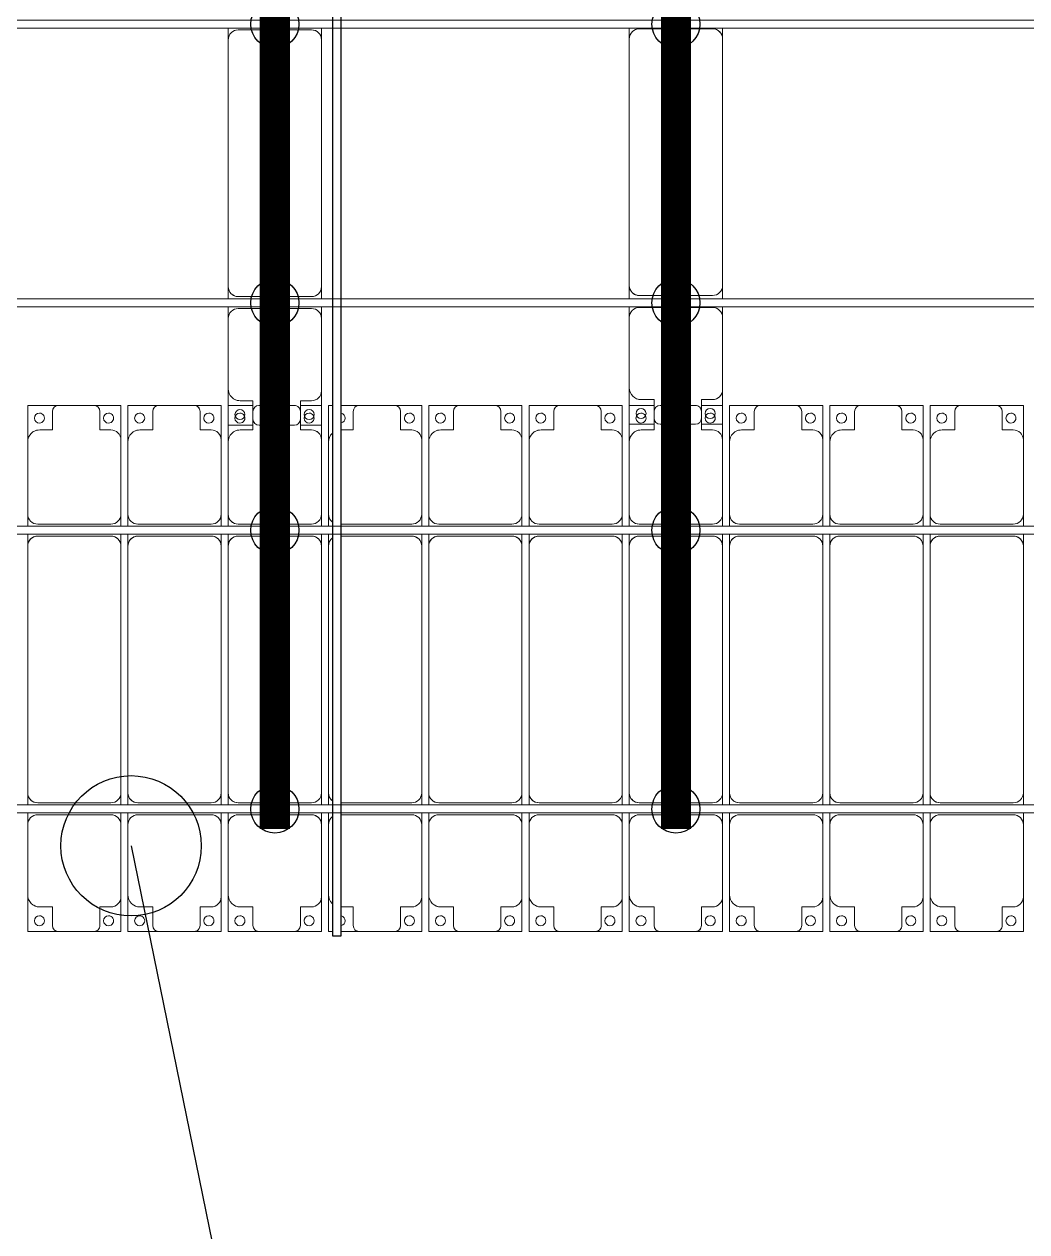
# Model space of a CAD drawing. Header units: millimetres. Extents: x -178706 to 107777, y -87310 to 933.
# Drawn here: x -6141 to -1141, y -81285 to -75261 of the extents above; entities that cross this region are included whole.
import ezdxf

# ---------------------------------------------------------------- set-up
doc = ezdxf.new("R2010")
doc.units = ezdxf.units.MM
doc.layers.add('A-GENM', color=13, linetype='Continuous', lineweight=9)
doc.layers.add('S-BEAM', color=12, linetype='Continuous', lineweight=9)
for name, color, linetype in [('GC-BICH NEO', 6, 'Continuous'), ('GC-DAY NEO', 5, 'Continuous'), ('GC-HOP 40x60 GIA CUONG', 1, 'Continuous')]:
    doc.layers.add(name, color=color, linetype=linetype)

# ---------------------------------------------------------------- blocks, each defined once
blk = doc.blocks.new('Dải phao đi lại kèm đỡ invester - DẢI PHAO ĐI LẠI-19658-BỐ TRÍ KHUNG KẾT CẤU BÈ PIN 04')
at = {"layer": 'A-GENM', "color": 7}
for p, q in [((164758.4, 1312.2), (164911.8, 1312.2)), ((164758.4, 1129.7), (164758.4, 1312.2)), ((164881.8, 1282.2), (164881.8, 1189.7)), ((165088.2, 1312.2), (164911.8, 1312.2)), ((165088.2, 1312.2), (165223.4, 1312.2)), ((165118.2, 1189.7), (165118.2, 1282.2)), ((165223.4, 1312.2), (165223.4, 1139.7)), ((165258.4, 1312.2), (165411.8, 1312.2)), ((165258.4, 1129.7), (165258.4, 1312.2)), ((165381.8, 1282.2), (165381.8, 1189.7)), ((165588.2, 1312.2), (165411.8, 1312.2)), ((165588.2, 1312.2), (165723.4, 1312.2)), ((165618.2, 1189.7), (165618.2, 1282.2)), ((165723.4, 1312.2), (165723.4, 1139.7)), ((165758.4, 1312.2), (165882, 1312.2)), ((165758.4, 1129.7), (165758.4, 1312.2)), ((165881.8, 1282.2), (165881.8, 1189.7)), ((166088.2, 1312.2), (165911.8, 1312.2)), ((166118.2, 1189.7), (166118.2, 1282.2)), ((166118.4, 1312.2), (166223.4, 1312.2)), ((166223.4, 1312.2), (166223.4, 1139.7)), ((166258.4, 1312.2), (166279.3, 1312.2)), ((166258.4, 1129.7), (166258.4, 1312.2)), ((166319.3, 1312.2), (166411.8, 1312.2)), ((166381.8, 1282.2), (166381.8, 1189.7)), ((166588.2, 1312.2), (166411.8, 1312.2)), ((166588.2, 1312.2), (166723.4, 1312.2)), ((166618.2, 1189.7), (166618.2, 1282.2)), ((166723.4, 1312.2), (166723.4, 1139.7)), ((166758.4, 1312.2), (166911.8, 1312.2)), ((166758.4, 1129.7), (166758.4, 1312.2)), ((166881.8, 1282.2), (166881.8, 1189.7)), ((167088.2, 1312.2), (166911.8, 1312.2)), ((167088.2, 1312.2), (167223.4, 1312.2)), ((167118.2, 1189.7), (167118.2, 1282.2)), ((167223.4, 1312.2), (167223.4, 1139.7)), ((167258.4, 1312.2), (167411.8, 1312.2)), ((167258.4, 1129.7), (167258.4, 1312.2)), ((167381.8, 1282.2), (167381.8, 1189.7)), ((167588.2, 1312.2), (167411.8, 1312.2)), ((167588.2, 1312.2), (167723.4, 1312.2)), ((167618.2, 1189.7), (167618.2, 1282.2)), ((167723.4, 1312.2), (167723.4, 1139.7)), ((167758.4, 1312.2), (167882, 1312.2)), ((167758.4, 1129.7), (167758.4, 1312.2)), ((167881.8, 1282.2), (167881.8, 1189.7)), ((168088.2, 1312.2), (167911.8, 1312.2)), ((168118.2, 1189.7), (168118.2, 1282.2)), ((168118.4, 1312.2), (168223.4, 1312.2)), ((168223.4, 1312.2), (168223.4, 1139.7)), ((168258.4, 1312.2), (168411.8, 1312.2)), ((168258.4, 1129.7), (168258.4, 1312.2)), ((168381.8, 1282.2), (168381.8, 1189.7)), ((168588.2, 1312.2), (168411.8, 1312.2)), ((168588.2, 1312.2), (168723.4, 1312.2)), ((168618.2, 1189.7), (168618.2, 1282.2)), ((168723.4, 1312.2), (168723.4, 1139.7)), ((168758.4, 1312.2), (168911.8, 1312.2)), ((168758.4, 1129.7), (168758.4, 1312.2)), ((168881.8, 1282.2), (168881.8, 1189.7)), ((169088.2, 1312.2), (168911.8, 1312.2)), ((169089.4, 1312.2), (169223.4, 1312.2)), ((169118.2, 1189.7), (169118.2, 1282.2)), ((169223.4, 1312.2), (169223.4, 1139.7)), ((169258.4, 1312.2), (169411.8, 1312.2)), ((169258.4, 1129.7), (169258.4, 1312.2)), ((169381.8, 1282.2), (169381.8, 1189.7)), ((169588.2, 1312.2), (169411.8, 1312.2)), ((169588.2, 1312.2), (169723.4, 1312.2)), ((169618.2, 1189.7), (169618.2, 1282.2)), ((169723.4, 1312.2), (169723.4, 1139.7)), ((164881.8, 1189.7), (164818.4, 1189.7)), ((165173.4, 1189.7), (165118.2, 1189.7)), ((165381.8, 1189.7), (165318.4, 1189.7)), ((165673.4, 1189.7), (165618.2, 1189.7)), ((165881.8, 1189.7), (165818.4, 1189.7)), ((166173.4, 1189.7), (166118.2, 1189.7)), ((166381.8, 1189.7), (166319.3, 1189.7)), ((166673.4, 1189.7), (166618.2, 1189.7)), ((166881.8, 1189.7), (166818.4, 1189.7)), ((167173.4, 1189.7), (167118.2, 1189.7)), ((167381.8, 1189.7), (167318.4, 1189.7)), ((167673.4, 1189.7), (167618.2, 1189.7)), ((167881.8, 1189.7), (167818.4, 1189.7)), ((168173.4, 1189.7), (168118.2, 1189.7)), ((168381.8, 1189.7), (168318.4, 1189.7)), ((168673.4, 1189.7), (168618.2, 1189.7)), ((168881.8, 1189.7), (168818.4, 1189.7)), ((169173.4, 1189.7), (169118.2, 1189.7)), ((169381.8, 1189.7), (169318.4, 1189.7)), ((169673.4, 1189.7), (169618.2, 1189.7)), ((164758.4, 1129.7), (164758.4, 769.7)), ((165223.4, 769.7), (165223.4, 1139.7)), ((165258.4, 1129.7), (165258.4, 769.7)), ((165723.4, 769.7), (165723.4, 1139.7)), ((165758.4, 1129.7), (165758.4, 769.7)), ((166223.4, 769.7), (166223.4, 1139.7)), ((166258.4, 1129.7), (166258.4, 769.7)), ((166723.4, 769.7), (166723.4, 1139.7)), ((166758.4, 1129.7), (166758.4, 769.7)), ((167223.4, 769.7), (167223.4, 1139.7)), ((167258.4, 1129.7), (167258.4, 769.7)), ((167723.4, 769.7), (167723.4, 1139.7)), ((167758.4, 1129.7), (167758.4, 769.7)), ((168223.4, 769.7), (168223.4, 1139.7)), ((168258.4, 1129.7), (168258.4, 769.7)), ((168723.4, 769.7), (168723.4, 1139.7)), ((168758.4, 1129.7), (168758.4, 769.7)), ((169223.4, 769.7), (169223.4, 1139.7)), ((169258.4, 1129.7), (169258.4, 769.7)), ((169723.4, 769.7), (169723.4, 1139.7)), ((164758.4, 708.9), (164758.4, 769.7)), ((165223.4, 769.7), (165223.4, 708.9)), ((165258.4, 708.9), (165258.4, 769.7)), ((165723.4, 769.7), (165723.4, 708.9)), ((165758.4, 708.9), (165758.4, 769.7)), ((166223.4, 769.7), (166223.4, 708.9)), ((166258.4, 708.9), (166258.4, 769.7)), ((166723.4, 769.7), (166723.4, 708.9)), ((166758.4, 708.9), (166758.4, 769.7)), ((167223.4, 769.7), (167223.4, 708.9)), ((167258.4, 708.9), (167258.4, 769.7)), ((167723.4, 769.7), (167723.4, 708.9)), ((167758.4, 708.9), (167758.4, 769.7)), ((168223.4, 769.7), (168223.4, 708.9)), ((168258.4, 708.9), (168258.4, 769.7)), ((168723.4, 769.7), (168723.4, 708.9)), ((168758.4, 708.9), (168758.4, 769.7)), ((169223.4, 769.7), (169223.4, 708.9)), ((169258.4, 708.9), (169258.4, 769.7)), ((169723.4, 769.7), (169723.4, 708.9)), ((164758.4, 610.3), (164758.4, 668.9)), ((164808.4, 719.7), (165173.4, 719.7)), ((165223.4, 668.9), (165223.4, 610.3)), ((165258.4, 610.3), (165258.4, 668.9)), ((165308.4, 719.7), (165673.4, 719.7)), ((165723.4, 668.9), (165723.4, 610.3)), ((165758.4, 610.3), (165758.4, 668.9)), ((165808.4, 719.7), (166173.4, 719.7)), ((166223.4, 668.9), (166223.4, 610.3)), ((166258.4, 610.3), (166258.4, 668.9)), ((166319.3, 719.7), (166673.4, 719.7)), ((166723.4, 668.9), (166723.4, 610.3)), ((166758.4, 610.3), (166758.4, 668.9)), ((166808.4, 719.7), (167173.4, 719.7)), ((167223.4, 668.9), (167223.4, 610.3)), ((167258.4, 610.3), (167258.4, 668.9)), ((167308.4, 719.7), (167673.4, 719.7)), ((167723.4, 668.9), (167723.4, 610.3)), ((167758.4, 610.3), (167758.4, 668.9)), ((167808.4, 719.7), (168173.4, 719.7)), ((168223.4, 668.9), (168223.4, 610.3)), ((168258.4, 610.3), (168258.4, 668.9)), ((168308.4, 719.7), (168673.4, 719.7)), ((168723.4, 668.9), (168723.4, 610.3)), ((168758.4, 610.3), (168758.4, 668.9)), ((168808.4, 719.7), (169173.4, 719.7)), ((169223.4, 668.9), (169223.4, 610.3)), ((169258.4, 610.3), (169258.4, 668.9)), ((169308.4, 719.7), (169673.4, 719.7)), ((169723.4, 668.9), (169723.4, 610.3)), ((164758.4, 610.3), (164758.4, -620.3)), ((165173.4, 660.3), (164808.4, 660.3)), ((165223.4, -620.3), (165223.4, 610.3)), ((165258.4, 610.3), (165258.4, -620.3)), ((165673.4, 660.3), (165308.4, 660.3)), ((165723.4, -620.3), (165723.4, 610.3)), ((165758.4, 610.3), (165758.4, -620.3)), ((166173.4, 660.3), (165808.4, 660.3)), ((166223.4, -620.3), (166223.4, 610.3)), ((166258.4, 610.3), (166258.4, -620.3)), ((166673.4, 660.3), (166319.3, 660.3)), ((166723.4, -620.3), (166723.4, 610.3)), ((166758.4, 610.3), (166758.4, -620.3)), ((167173.4, 660.3), (166808.4, 660.3)), ((167223.4, -620.3), (167223.4, 610.3)), ((167258.4, 610.3), (167258.4, -620.3)), ((167673.4, 660.3), (167308.4, 660.3)), ((167723.4, -620.3), (167723.4, 610.3)), ((167758.4, 610.3), (167758.4, -620.3)), ((168173.4, 660.3), (167808.4, 660.3)), ((168223.4, -620.3), (168223.4, 610.3)), ((168258.4, 610.3), (168258.4, -620.3)), ((168673.4, 660.3), (168308.4, 660.3)), ((168723.4, -620.3), (168723.4, 610.3)), ((168758.4, 610.3), (168758.4, -620.3)), ((169173.4, 660.3), (168808.4, 660.3)), ((169223.4, -620.3), (169223.4, 610.3)), ((169258.4, 610.3), (169258.4, -620.3)), ((169673.4, 660.3), (169308.4, 660.3)), ((169723.4, -620.3), (169723.4, 610.3)), ((164758.4, -681.1), (164758.4, -620.3)), ((165223.4, -620.3), (165223.4, -681.1)), ((165258.4, -681.1), (165258.4, -620.3)), ((165723.4, -620.3), (165723.4, -681.1)), ((165758.4, -681.1), (165758.4, -620.3)), ((166223.4, -620.3), (166223.4, -681.1)), ((166258.4, -681.1), (166258.4, -620.3)), ((166723.4, -620.3), (166723.4, -681.1)), ((166758.4, -681.1), (166758.4, -620.3)), ((167223.4, -620.3), (167223.4, -681.1)), ((167258.4, -681.1), (167258.4, -620.3)), ((167723.4, -620.3), (167723.4, -681.1)), ((167758.4, -681.1), (167758.4, -620.3)), ((168223.4, -620.3), (168223.4, -681.1)), ((168258.4, -681.1), (168258.4, -620.3)), ((168723.4, -620.3), (168723.4, -681.1)), ((168758.4, -681.1), (168758.4, -620.3)), ((169223.4, -620.3), (169223.4, -681.1)), ((169258.4, -681.1), (169258.4, -620.3)), ((169723.4, -620.3), (169723.4, -681.1)), ((164758.4, -779.7), (164758.4, -721.1)), ((164808.4, -670.3), (165173.4, -670.3)), ((165223.4, -721.1), (165223.4, -779.7)), ((165258.4, -779.7), (165258.4, -721.1)), ((165308.4, -670.3), (165673.4, -670.3)), ((165723.4, -721.1), (165723.4, -779.7)), ((165758.4, -779.7), (165758.4, -721.1)), ((165808.4, -670.3), (166173.4, -670.3)), ((166223.4, -721.1), (166223.4, -779.7)), ((166258.4, -779.7), (166258.4, -721.1)), ((166319.3, -670.3), (166673.4, -670.3)), ((166723.4, -721.1), (166723.4, -779.7)), ((166758.4, -779.7), (166758.4, -721.1)), ((166808.4, -670.3), (167173.4, -670.3)), ((167223.4, -721.1), (167223.4, -779.7)), ((167258.4, -779.7), (167258.4, -721.1)), ((167308.4, -670.3), (167673.4, -670.3)), ((167723.4, -721.1), (167723.4, -779.7)), ((167758.4, -779.7), (167758.4, -721.1)), ((167808.4, -670.3), (168173.4, -670.3)), ((168223.4, -721.1), (168223.4, -779.7)), ((168258.4, -779.7), (168258.4, -721.1)), ((168308.4, -670.3), (168673.4, -670.3)), ((168723.4, -721.1), (168723.4, -779.7)), ((168758.4, -779.7), (168758.4, -721.1)), ((168808.4, -670.3), (169173.4, -670.3)), ((169223.4, -721.1), (169223.4, -779.7)), ((169258.4, -779.7), (169258.4, -721.1)), ((169308.4, -670.3), (169673.4, -670.3)), ((169723.4, -721.1), (169723.4, -779.7)), ((164758.4, -779.7), (164758.4, -1129.7)), ((165173.4, -729.7), (164808.4, -729.7)), ((165223.4, -1139.7), (165223.4, -779.7)), ((165258.4, -779.7), (165258.4, -1129.7)), ((165673.4, -729.7), (165308.4, -729.7)), ((165723.4, -1139.7), (165723.4, -779.7)), ((165758.4, -779.7), (165758.4, -1129.7)), ((166173.4, -729.7), (165808.4, -729.7)), ((166223.4, -1139.7), (166223.4, -779.7)), ((166258.4, -779.7), (166258.4, -1129.7)), ((166673.4, -729.7), (166319.3, -729.7)), ((166723.4, -1139.7), (166723.4, -779.7)), ((166758.4, -779.7), (166758.4, -1129.7)), ((167173.4, -729.7), (166808.4, -729.7)), ((167223.4, -1139.7), (167223.4, -779.7)), ((167258.4, -779.7), (167258.4, -1129.7)), ((167673.4, -729.7), (167308.4, -729.7)), ((167723.4, -1139.7), (167723.4, -779.7)), ((167758.4, -779.7), (167758.4, -1129.7)), ((168173.4, -729.7), (167808.4, -729.7)), ((168223.4, -1139.7), (168223.4, -779.7)), ((168258.4, -779.7), (168258.4, -1129.7)), ((168673.4, -729.7), (168308.4, -729.7)), ((168723.4, -1139.7), (168723.4, -779.7)), ((168758.4, -779.7), (168758.4, -1129.7)), ((169173.4, -729.7), (168808.4, -729.7)), ((169223.4, -1139.7), (169223.4, -779.7)), ((169258.4, -779.7), (169258.4, -1129.7)), ((169673.4, -729.7), (169308.4, -729.7)), ((169723.4, -1139.7), (169723.4, -779.7)), ((164758.4, -1312.2), (164758.4, -1129.7)), ((165223.4, -1139.7), (165223.4, -1312.2)), ((165258.4, -1312.2), (165258.4, -1129.7)), ((165723.4, -1139.7), (165723.4, -1312.2)), ((165758.4, -1312.2), (165758.4, -1129.7)), ((166223.4, -1139.7), (166223.4, -1312.2)), ((166258.4, -1312.2), (166258.4, -1129.7)), ((166723.4, -1139.7), (166723.4, -1312.2)), ((166758.4, -1312.2), (166758.4, -1129.7)), ((167223.4, -1139.7), (167223.4, -1312.2)), ((167258.4, -1312.2), (167258.4, -1129.7)), ((167723.4, -1139.7), (167723.4, -1312.2)), ((167758.4, -1312.2), (167758.4, -1129.7)), ((168223.4, -1139.7), (168223.4, -1312.2)), ((168258.4, -1312.2), (168258.4, -1129.7)), ((168723.4, -1139.7), (168723.4, -1312.2)), ((168758.4, -1312.2), (168758.4, -1129.7)), ((169223.4, -1139.7), (169223.4, -1312.2)), ((169258.4, -1312.2), (169258.4, -1129.7)), ((169723.4, -1139.7), (169723.4, -1312.2)), ((164818.4, -1189.7), (164881.8, -1189.7)), ((164881.8, -1189.7), (164881.8, -1282.2)), ((165118.2, -1282.2), (165118.2, -1189.7)), ((165118.2, -1189.7), (165173.4, -1189.7)), ((165318.4, -1189.7), (165381.8, -1189.7)), ((165381.8, -1189.7), (165381.8, -1282.2)), ((165618.2, -1282.2), (165618.2, -1189.7)), ((165618.2, -1189.7), (165673.4, -1189.7)), ((165818.4, -1189.7), (165881.8, -1189.7)), ((165881.8, -1189.7), (165881.8, -1282.2)), ((166118.2, -1282.2), (166118.2, -1189.7)), ((166118.2, -1189.7), (166173.4, -1189.7)), ((166319.3, -1189.7), (166381.8, -1189.7)), ((166381.8, -1189.7), (166381.8, -1282.2)), ((166618.2, -1282.2), (166618.2, -1189.7)), ((166618.2, -1189.7), (166673.4, -1189.7)), ((166818.4, -1189.7), (166881.8, -1189.7)), ((166881.8, -1189.7), (166881.8, -1282.2)), ((167118.2, -1282.2), (167118.2, -1189.7)), ((167118.2, -1189.7), (167173.4, -1189.7)), ((167318.4, -1189.7), (167381.8, -1189.7)), ((167381.8, -1189.7), (167381.8, -1282.2)), ((167618.2, -1282.2), (167618.2, -1189.7)), ((167618.2, -1189.7), (167673.4, -1189.7)), ((167818.4, -1189.7), (167881.8, -1189.7)), ((167881.8, -1189.7), (167881.8, -1282.2)), ((168118.2, -1282.2), (168118.2, -1189.7)), ((168118.2, -1189.7), (168173.4, -1189.7)), ((168318.4, -1189.7), (168381.8, -1189.7)), ((168381.8, -1189.7), (168381.8, -1282.2)), ((168618.2, -1282.2), (168618.2, -1189.7)), ((168618.2, -1189.7), (168673.4, -1189.7)), ((168818.4, -1189.7), (168881.8, -1189.7)), ((168881.8, -1189.7), (168881.8, -1282.2)), ((169118.2, -1282.2), (169118.2, -1189.7)), ((169118.2, -1189.7), (169173.4, -1189.7)), ((169318.4, -1189.7), (169381.8, -1189.7)), ((169381.8, -1189.7), (169381.8, -1282.2)), ((169618.2, -1282.2), (169618.2, -1189.7)), ((169618.2, -1189.7), (169673.4, -1189.7)), ((164911.8, -1312.2), (164758.4, -1312.2)), ((164911.8, -1312.2), (165088.2, -1312.2)), ((165223.4, -1312.2), (165088.2, -1312.2)), ((165411.8, -1312.2), (165258.4, -1312.2)), ((165411.8, -1312.2), (165588.2, -1312.2)), ((165723.4, -1312.2), (165588.2, -1312.2)), ((165911.8, -1312.2), (165758.4, -1312.2)), ((165911.8, -1312.2), (166088.2, -1312.2)), ((166223.4, -1312.2), (166088.2, -1312.2)), ((166279.3, -1312.2), (166258.4, -1312.2)), ((166411.8, -1312.2), (166319.3, -1312.2)), ((166411.8, -1312.2), (166588.2, -1312.2)), ((166723.4, -1312.2), (166588.2, -1312.2)), ((166911.8, -1312.2), (166758.4, -1312.2)), ((166911.8, -1312.2), (167088.2, -1312.2)), ((167223.4, -1312.2), (167088.2, -1312.2)), ((167411.8, -1312.2), (167258.4, -1312.2)), ((167411.8, -1312.2), (167588.2, -1312.2)), ((167723.4, -1312.2), (167588.2, -1312.2)), ((167911.8, -1312.2), (167758.4, -1312.2)), ((167911.8, -1312.2), (168088.2, -1312.2)), ((168223.4, -1312.2), (168088.2, -1312.2)), ((168411.8, -1312.2), (168258.4, -1312.2)), ((168411.8, -1312.2), (168588.2, -1312.2)), ((168723.4, -1312.2), (168588.2, -1312.2)), ((168911.8, -1312.2), (168758.4, -1312.2)), ((168911.8, -1312.2), (169088.2, -1312.2)), ((169223.4, -1312.2), (169089.4, -1312.2)), ((169411.8, -1312.2), (169258.4, -1312.2)), ((169411.8, -1312.2), (169588.2, -1312.2)), ((169723.4, -1312.2), (169588.2, -1312.2))]:
    blk.add_line(p, q, dxfattribs=at)
for centre, radius, start, end in [((164816.8, 1248.6), 25, 90, 270), ((164816.8, 1248.6), 25, 270, 90), ((164911.8, 1282.2), 30, 90, 180), ((164911.8, 1282.2), 30, 90, 150), ((165088.2, 1282.2), 30, 0, 90), ((165088.2, 1282.2), 30, 30, 90), ((165161.8, 1248.6), 25, 90, 270), ((165161.8, 1248.6), 25, 270, 90), ((165316.8, 1248.6), 25, 90, 270), ((165316.8, 1248.6), 25, 270, 90), ((165411.8, 1282.2), 30, 90, 180), ((165411.8, 1282.2), 30, 90, 150), ((165588.2, 1282.2), 30, 360, 90), ((165588.2, 1282.2), 30, 30, 90), ((165661.8, 1248.6), 25, 90, 270), ((165661.8, 1248.6), 25, 270, 90), ((165816.8, 1248.6), 25, 90, 270), ((165816.8, 1248.6), 25, 270, 90), ((165911.8, 1282.2), 30, 90, 180), ((166088.2, 1282.2), 30, 360, 90), ((166161.8, 1248.6), 25, 90, 270), ((166161.8, 1248.6), 25, 270, 90), ((166316.8, 1248.6), 25, 285, 75), ((166411.8, 1282.2), 30, 90, 180), ((166411.8, 1282.2), 30, 90, 150), ((166588.2, 1282.2), 30, 0, 90), ((166588.2, 1282.2), 30, 30, 90), ((166661.8, 1248.6), 25, 90, 270), ((166661.8, 1248.6), 25, 270, 90), ((166816.8, 1248.6), 25, 90, 270), ((166816.8, 1248.6), 25, 270, 90), ((166911.8, 1282.2), 30, 90, 180), ((166911.8, 1282.2), 30, 90, 150), ((167088.2, 1282.2), 30, 0, 90), ((167088.2, 1282.2), 30, 30, 90), ((167161.8, 1248.6), 25, 90, 270), ((167161.8, 1248.6), 25, 270, 90), ((167316.8, 1248.6), 25, 90, 270), ((167316.8, 1248.6), 25, 270, 90), ((167411.8, 1282.2), 30, 90, 180), ((167411.8, 1282.2), 30, 90, 150), ((167588.2, 1282.2), 30, 0, 90), ((167588.2, 1282.2), 30, 30, 90), ((167661.8, 1248.6), 25, 90, 270), ((167661.8, 1248.6), 25, 270, 90), ((167816.8, 1248.6), 25, 90, 270), ((167816.8, 1248.6), 25, 270, 90), ((167911.8, 1282.2), 30, 90, 180), ((168088.2, 1282.2), 30, 360, 90), ((168161.8, 1248.6), 25, 90, 270), ((168161.8, 1248.6), 25, 270, 90), ((168316.8, 1248.6), 25, 90, 270), ((168316.8, 1248.6), 25, 270, 90), ((168411.8, 1282.2), 30, 90, 180), ((168411.8, 1282.2), 30, 90, 150), ((168588.2, 1282.2), 30, 0, 90), ((168588.2, 1282.2), 30, 30, 90), ((168661.8, 1248.6), 25, 90, 270), ((168661.8, 1248.6), 25, 270, 90), ((168816.8, 1248.6), 25, 90, 270), ((168816.8, 1248.6), 25, 270, 90), ((168911.8, 1282.2), 30, 90, 180), ((168911.8, 1282.2), 30, 90, 150), ((169088.2, 1282.2), 30, 0, 90), ((169088.2, 1282.2), 30, 30, 87.72244), ((169161.8, 1248.6), 25, 90, 270), ((169161.8, 1248.6), 25, 270, 90), ((169316.8, 1248.6), 25, 90, 270), ((169316.8, 1248.6), 25, 270, 90), ((169411.8, 1282.2), 30, 90, 180), ((169411.8, 1282.2), 30, 90, 150), ((169588.2, 1282.2), 30, 0, 90), ((169588.2, 1282.2), 30, 30, 90), ((169661.8, 1248.6), 25, 90, 270), ((169661.8, 1248.6), 25, 270, 90), ((165161.8, 1248.6), 25, 180, 195), ((165661.8, 1248.6), 25, 180, 195), ((166661.8, 1248.6), 25, 180, 195), ((167161.8, 1248.6), 25, 180, 195), ((167661.8, 1248.6), 25, 180, 195), ((168661.8, 1248.6), 25, 180, 195), ((169161.8, 1248.6), 25, 180, 195), ((169661.8, 1248.6), 25, 180, 195), ((164818.4, 1129.7), 60, 90, 180), ((164818.4, 1129.7), 60, 90, 120), ((165173.4, 1139.7), 50, 0, 90), ((165173.4, 1139.7), 50, 45, 90), ((165318.4, 1129.7), 60, 90, 180), ((165318.4, 1129.7), 60, 90, 120), ((165673.4, 1139.7), 50, 360, 90), ((165673.4, 1139.7), 50, 45, 90), ((165818.4, 1129.7), 60, 90, 180), ((165818.4, 1129.7), 60, 90, 120), ((166173.4, 1139.7), 50, 0, 90), ((166173.4, 1139.7), 50, 45, 90), ((166318.4, 1129.7), 60, 135, 180), ((166673.4, 1139.7), 50, 360, 90), ((166673.4, 1139.7), 50, 45, 90), ((166818.4, 1129.7), 60, 90, 180), ((166818.4, 1129.7), 60, 90, 120), ((167173.4, 1139.7), 50, 0, 90), ((167173.4, 1139.7), 50, 45, 90), ((167318.4, 1129.7), 60, 90, 180), ((167318.4, 1129.7), 60, 90, 120), ((167673.4, 1139.7), 50, 0, 90), ((167673.4, 1139.7), 50, 45, 90), ((167818.4, 1129.7), 60, 90, 180), ((167818.4, 1129.7), 60, 90, 120), ((168173.4, 1139.7), 50, 0, 90), ((168173.4, 1139.7), 50, 45, 90), ((168318.4, 1129.7), 60, 90, 180), ((168318.4, 1129.7), 60, 90, 120), ((168673.4, 1139.7), 50, 360, 90), ((168673.4, 1139.7), 50, 45, 90), ((168818.4, 1129.7), 60, 90, 180), ((168818.4, 1129.7), 60, 90, 120), ((169173.4, 1139.7), 50, 0, 90), ((169173.4, 1139.7), 50, 45, 90), ((169318.4, 1129.7), 60, 90, 180), ((169318.4, 1129.7), 60, 90, 120), ((169673.4, 1139.7), 50, 0, 90), ((169673.4, 1139.7), 50, 45, 90), ((164808.4, 769.7), 50, 180, 270), ((164808.4, 769.7), 50, 225, 270), ((165173.4, 769.7), 50, 270, 360), ((165173.4, 769.7), 50, 270, 315), ((165308.4, 769.7), 50, 180, 270), ((165308.4, 769.7), 50, 225, 270), ((165673.4, 769.7), 50, 270, 360), ((165673.4, 769.7), 50, 270, 315), ((165808.4, 769.7), 50, 180, 270), ((165808.4, 769.7), 50, 225, 270), ((166173.4, 769.7), 50, 270, 0), ((166173.4, 769.7), 50, 270, 315), ((166308.4, 769.7), 50, 180, 234.08094), ((166308.4, 769.7), 50, 225, 234.08094), ((166673.4, 769.7), 50, 270, 0), ((166673.4, 769.7), 50, 270, 315), ((166808.4, 769.7), 50, 180, 270), ((166808.4, 769.7), 50, 225, 270), ((167173.4, 769.7), 50, 270, 0), ((167173.4, 769.7), 50, 270, 315), ((167308.4, 769.7), 50, 180, 270), ((167308.4, 769.7), 50, 225, 270), ((167673.4, 769.7), 50, 270, 360), ((167673.4, 769.7), 50, 270, 315), ((167808.4, 769.7), 50, 180, 270), ((167808.4, 769.7), 50, 225, 270), ((168173.4, 769.7), 50, 270, 0), ((168173.4, 769.7), 50, 270, 315), ((168308.4, 769.7), 50, 180, 270), ((168308.4, 769.7), 50, 225, 270), ((168673.4, 769.7), 50, 270, 0), ((168673.4, 769.7), 50, 270, 315), ((168808.4, 769.7), 50, 180, 270), ((168808.4, 769.7), 50, 225, 270), ((169173.4, 769.7), 50, 270, 0), ((169173.4, 769.7), 50, 270, 315), ((169308.4, 769.7), 50, 180, 270), ((169308.4, 769.7), 50, 225, 270), ((169673.4, 769.7), 50, 270, 360), ((169673.4, 769.7), 50, 270, 315), ((164808.4, 610.3), 50, 90, 180), ((164808.4, 610.3), 50, 105, 180), ((165173.4, 610.3), 50, 360, 90), ((165173.4, 610.3), 50, 15, 90), ((165308.4, 610.3), 50, 90, 180), ((165308.4, 610.3), 50, 105, 180), ((165673.4, 610.3), 50, 0, 90), ((165673.4, 610.3), 50, 15, 90), ((165808.4, 610.3), 50, 90, 180), ((165808.4, 610.3), 50, 105, 180), ((166173.4, 610.3), 50, 0, 90), ((166173.4, 610.3), 50, 15, 90), ((166308.4, 610.3), 50, 125.91906, 180), ((166308.4, 610.3), 50, 125.91906, 180), ((166673.4, 610.3), 50, 360, 90), ((166673.4, 610.3), 50, 15, 90), ((166808.4, 610.3), 50, 90, 180), ((166808.4, 610.3), 50, 105, 180), ((167173.4, 610.3), 50, 0, 90), ((167173.4, 610.3), 50, 15, 90), ((167308.4, 610.3), 50, 90, 180), ((167308.4, 610.3), 50, 105, 180), ((167673.4, 610.3), 50, 0, 90), ((167673.4, 610.3), 50, 15, 90), ((167808.4, 610.3), 50, 90, 180), ((167808.4, 610.3), 50, 105, 180), ((168173.4, 610.3), 50, 0, 90), ((168173.4, 610.3), 50, 15, 90), ((168308.4, 610.3), 50, 90, 180), ((168308.4, 610.3), 50, 105, 180), ((168673.4, 610.3), 50, 360, 90), ((168673.4, 610.3), 50, 15, 90), ((168808.4, 610.3), 50, 90, 180), ((168808.4, 610.3), 50, 105, 180), ((169173.4, 610.3), 50, 360, 90), ((169173.4, 610.3), 50, 15, 90), ((169308.4, 610.3), 50, 90, 180), ((169308.4, 610.3), 50, 105, 180), ((169673.4, 610.3), 50, 0, 90), ((169673.4, 610.3), 50, 15, 90), ((164808.4, -620.3), 50, 180, 270), ((164808.4, -620.3), 50, 195, 270), ((165173.4, -620.3), 50, 270, 360), ((165173.4, -620.3), 50, 270, 360), ((165308.4, -620.3), 50, 180, 270), ((165308.4, -620.3), 50, 195, 270), ((165673.4, -620.3), 50, 270, 360), ((165673.4, -620.3), 50, 270, 360), ((165808.4, -620.3), 50, 180, 270), ((165808.4, -620.3), 50, 195, 270), ((166173.4, -620.3), 50, 270, 0), ((166173.4, -620.3), 50, 270, 0), ((166308.4, -620.3), 50, 180, 234.08094), ((166308.4, -620.3), 50, 195, 234.08094), ((166673.4, -620.3), 50, 270, 0), ((166673.4, -620.3), 50, 270, 0), ((166808.4, -620.3), 50, 180, 270), ((166808.4, -620.3), 50, 195, 270), ((167173.4, -620.3), 50, 270, 360), ((167173.4, -620.3), 50, 270, 360), ((167308.4, -620.3), 50, 180, 270), ((167308.4, -620.3), 50, 195, 270), ((167673.4, -620.3), 50, 270, 0), ((167673.4, -620.3), 50, 270, 0), ((167808.4, -620.3), 50, 180, 270), ((167808.4, -620.3), 50, 195, 270), ((168173.4, -620.3), 50, 270, 0), ((168173.4, -620.3), 50, 270, 0), ((168308.4, -620.3), 50, 180, 270), ((168308.4, -620.3), 50, 195, 270), ((168673.4, -620.3), 50, 270, 0), ((168673.4, -620.3), 50, 270, 0), ((168808.4, -620.3), 50, 180, 270), ((168808.4, -620.3), 50, 195, 270), ((169173.4, -620.3), 50, 270, 360), ((169173.4, -620.3), 50, 270, 360), ((169308.4, -620.3), 50, 180, 270), ((169308.4, -620.3), 50, 195, 270), ((169673.4, -620.3), 50, 270, 0), ((169673.4, -620.3), 50, 270, 0), ((164808.4, -779.7), 50, 90, 180), ((164808.4, -779.7), 50, 90, 135), ((165173.4, -779.7), 50, 360, 90), ((165173.4, -779.7), 50, 45, 90), ((165308.4, -779.7), 50, 90, 180), ((165308.4, -779.7), 50, 90, 135), ((165673.4, -779.7), 50, 360, 90), ((165673.4, -779.7), 50, 45, 90), ((165808.4, -779.7), 50, 90, 180), ((165808.4, -779.7), 50, 90, 135), ((166173.4, -779.7), 50, 0, 90), ((166173.4, -779.7), 50, 45, 90), ((166308.4, -779.7), 50, 125.91906, 180), ((166308.4, -779.7), 50, 125.91906, 135), ((166673.4, -779.7), 50, 360, 90), ((166673.4, -779.7), 50, 45, 90), ((166808.4, -779.7), 50, 90, 180), ((166808.4, -779.7), 50, 90, 135), ((167173.4, -779.7), 50, 360, 90), ((167173.4, -779.7), 50, 45, 90), ((167308.4, -779.7), 50, 90, 180), ((167308.4, -779.7), 50, 90, 135), ((167673.4, -779.7), 50, 360, 90), ((167673.4, -779.7), 50, 45, 90), ((167808.4, -779.7), 50, 90, 180), ((167808.4, -779.7), 50, 90, 135), ((168173.4, -779.7), 50, 0, 90), ((168173.4, -779.7), 50, 45, 90), ((168308.4, -779.7), 50, 90, 180), ((168308.4, -779.7), 50, 90, 135), ((168673.4, -779.7), 50, 360, 90), ((168673.4, -779.7), 50, 45, 90), ((168808.4, -779.7), 50, 90, 180), ((168808.4, -779.7), 50, 90, 135), ((169173.4, -779.7), 50, 360, 90), ((169173.4, -779.7), 50, 45, 90), ((169308.4, -779.7), 50, 90, 180), ((169308.4, -779.7), 50, 90, 135), ((169673.4, -779.7), 50, 360, 90), ((169673.4, -779.7), 50, 45, 90), ((164818.4, -1129.7), 60, 180, 270), ((165173.4, -1139.7), 50, 270, 360), ((165318.4, -1129.7), 60, 180, 270), ((165673.4, -1139.7), 50, 270, 360), ((165818.4, -1129.7), 60, 180, 270), ((166173.4, -1139.7), 50, 270, 0), ((166318.4, -1129.7), 60, 180, 225), ((166673.4, -1139.7), 50, 270, 0), ((166818.4, -1129.7), 60, 180, 270), ((167173.4, -1139.7), 50, 270, 360), ((167318.4, -1129.7), 60, 180, 270), ((167673.4, -1139.7), 50, 270, 0), ((167818.4, -1129.7), 60, 180, 270), ((168173.4, -1139.7), 50, 270, 0), ((168318.4, -1129.7), 60, 180, 270), ((168673.4, -1139.7), 50, 270, 0), ((168818.4, -1129.7), 60, 180, 270), ((169173.4, -1139.7), 50, 270, 360), ((169318.4, -1129.7), 60, 180, 270), ((169673.4, -1139.7), 50, 270, 0), ((164818.4, -1129.7), 60, 240, 270), ((165173.4, -1139.7), 50, 270, 315), ((165318.4, -1129.7), 60, 240, 270), ((165673.4, -1139.7), 50, 270, 315), ((165818.4, -1129.7), 60, 240, 270), ((166173.4, -1139.7), 50, 270, 315), ((166673.4, -1139.7), 50, 270, 315), ((166818.4, -1129.7), 60, 240, 270), ((167173.4, -1139.7), 50, 270, 315), ((167318.4, -1129.7), 60, 240, 270), ((167673.4, -1139.7), 50, 270, 315), ((167818.4, -1129.7), 60, 240, 270), ((168173.4, -1139.7), 50, 270, 315), ((168318.4, -1129.7), 60, 240, 270), ((168673.4, -1139.7), 50, 270, 315), ((168818.4, -1129.7), 60, 240, 270), ((169173.4, -1139.7), 50, 270, 315), ((169318.4, -1129.7), 60, 240, 270), ((169673.4, -1139.7), 50, 270, 315), ((164816.8, -1258.6), 25, 90, 270), ((164816.8, -1258.6), 25, 270, 90), ((165161.8, -1258.6), 25, 90, 270), ((165161.8, -1258.6), 25, 165, 180), ((165161.8, -1258.6), 25, 270, 90), ((165316.8, -1258.6), 25, 90, 270), ((165316.8, -1258.6), 25, 270, 90), ((165661.8, -1258.6), 25, 90, 270), ((165661.8, -1258.6), 25, 165, 180), ((165661.8, -1258.6), 25, 270, 90), ((165816.8, -1258.6), 25, 90, 270), ((165816.8, -1258.6), 25, 270, 90), ((166161.8, -1258.6), 25, 90, 270), ((166161.8, -1258.6), 25, 165, 180), ((166161.8, -1258.6), 25, 270, 90), ((166316.8, -1258.6), 25, 285, 75), ((166661.8, -1258.6), 25, 90, 270), ((166661.8, -1258.6), 25, 165, 180), ((166661.8, -1258.6), 25, 270, 90), ((166816.8, -1258.6), 25, 90, 270), ((166816.8, -1258.6), 25, 270, 90), ((167161.8, -1258.6), 25, 90, 270), ((167161.8, -1258.6), 25, 165, 180), ((167161.8, -1258.6), 25, 270, 90), ((167316.8, -1258.6), 25, 90, 270), ((167316.8, -1258.6), 25, 270, 90), ((167661.8, -1258.6), 25, 90, 270), ((167661.8, -1258.6), 25, 165, 180), ((167661.8, -1258.6), 25, 270, 90), ((167816.8, -1258.6), 25, 90, 270), ((167816.8, -1258.6), 25, 270, 90), ((168161.8, -1258.6), 25, 90, 270), ((168161.8, -1258.6), 25, 165, 180), ((168161.8, -1258.6), 25, 270, 90), ((168316.8, -1258.6), 25, 90, 270), ((168316.8, -1258.6), 25, 270, 90), ((168661.8, -1258.6), 25, 90, 270), ((168661.8, -1258.6), 25, 165, 180), ((168661.8, -1258.6), 25, 270, 90), ((168816.8, -1258.6), 25, 90, 270), ((168816.8, -1258.6), 25, 270, 90), ((169161.8, -1258.6), 25, 90, 270), ((169161.8, -1258.6), 25, 165, 180), ((169161.8, -1258.6), 25, 270, 90), ((169316.8, -1258.6), 25, 90, 270), ((169316.8, -1258.6), 25, 270, 90), ((169661.8, -1258.6), 25, 90, 270), ((169661.8, -1258.6), 25, 165, 180), ((169661.8, -1258.6), 25, 270, 90), ((164911.8, -1282.2), 30, 180, 270), ((164911.8, -1282.2), 30, 210, 270), ((165088.2, -1282.2), 30, 270, 0), ((165088.2, -1282.2), 30, 270, 330), ((165411.8, -1282.2), 30, 180, 270), ((165411.8, -1282.2), 30, 210, 270), ((165588.2, -1282.2), 30, 270, 360), ((165588.2, -1282.2), 30, 270, 330), ((165911.8, -1282.2), 30, 180, 270), ((165911.8, -1282.2), 30, 210, 270), ((166088.2, -1282.2), 30, 270, 360), ((166088.2, -1282.2), 30, 270, 330), ((166411.8, -1282.2), 30, 180, 270), ((166411.8, -1282.2), 30, 210, 270), ((166588.2, -1282.2), 30, 270, 360), ((166588.2, -1282.2), 30, 270, 330), ((166911.8, -1282.2), 30, 180, 270), ((166911.8, -1282.2), 30, 210, 270), ((167088.2, -1282.2), 30, 270, 0), ((167088.2, -1282.2), 30, 270, 330), ((167411.8, -1282.2), 30, 180, 270), ((167411.8, -1282.2), 30, 210, 270), ((167588.2, -1282.2), 30, 270, 0), ((167588.2, -1282.2), 30, 270, 330), ((167911.8, -1282.2), 30, 180, 270), ((167911.8, -1282.2), 30, 210, 270), ((168088.2, -1282.2), 30, 270, 0), ((168088.2, -1282.2), 30, 270, 330), ((168411.8, -1282.2), 30, 180, 270), ((168411.8, -1282.2), 30, 210, 270), ((168588.2, -1282.2), 30, 270, 0), ((168588.2, -1282.2), 30, 270, 330), ((168911.8, -1282.2), 30, 180, 270), ((168911.8, -1282.2), 30, 210, 270), ((169088.2, -1282.2), 30, 270, 0), ((169088.2, -1282.2), 30, 272.26833, 330), ((169411.8, -1282.2), 30, 180, 270), ((169411.8, -1282.2), 30, 210, 270), ((169588.2, -1282.2), 30, 270, 0), ((169588.2, -1282.2), 30, 270, 330)]:
    blk.add_arc(centre, radius, start, end, dxfattribs=at)
blk = doc.blocks.new('Dầm C52 - Dầm C52-22346-BỐ TRÍ KHUNG KẾT CẤU BÈ PIN 04')
at = {"layer": 'S-BEAM', "color": 1}
for p, q in [((-87623.4, 20), (87623.4, 20)), ((87623.4, -20), (-87623.4, -20))]:
    blk.add_line(p, q, dxfattribs=at)
blk = doc.blocks.new('Dai phao do pin - DẢI PHAO ĐỠ PIN-15891-BỐ TRÍ KHUNG KẾT CẤU BÈ PIN 04')
at = {"layer": 'A-GENM', "color": 7}
for p, q in [((-1312.2, 241.6), (-1129.7, 241.6)), ((-1312.2, 118.4), (-1312.2, 241.6)), ((-779.7, 241.6), (-1129.7, 241.6)), ((-779.7, 241.6), (-721.1, 241.6)), ((-681.1, 241.6), (-620.3, 241.6)), ((610.3, 241.6), (-620.3, 241.6)), ((610.3, 241.6), (668.9, 241.6)), ((-1189.7, 181.6), (-1189.7, 118.2)), ((-729.7, -173.4), (-729.7, 191.6)), ((-670.3, 191.6), (-670.3, -173.4)), ((660.3, -173.4), (660.3, 191.6)), ((-1312.2, 88.2), (-1312.2, -88.2)), ((-1189.7, 118.2), (-1282.2, 118.2)), ((-1312.2, -223.4), (-1312.2, -118)), ((-1282.2, -118.2), (-1189.7, -118.2)), ((-1189.7, -118.2), (-1189.7, -173.4)), ((-1139.7, -223.4), (-1312.2, -223.4)), ((-1139.7, -223.4), (-779.7, -223.4)), ((-721.1, -223.4), (-779.7, -223.4)), ((-620.3, -223.4), (-681.1, -223.4)), ((-620.3, -223.4), (610.3, -223.4)), ((668.9, -223.4), (610.3, -223.4))]:
    blk.add_line(p, q, dxfattribs=at)
for centre, radius, start, end in [((-1129.7, 181.6), 60, 90, 180), ((-779.7, 191.6), 50, 360, 90), ((-620.3, 191.6), 50, 90, 180), ((610.3, 191.6), 50, 360, 90), ((610.3, 191.6), 50, 15, 90), ((-1258.6, 183.2), 25, 0, 180), ((-1258.6, 183.2), 25, 180, 0), ((-1129.7, 181.6), 60, 150, 180), ((-779.7, 191.6), 50, 360, 45), ((-620.3, 191.6), 50, 105, 180), ((-1282.2, 88.2), 30, 90, 180), ((-1282.2, -88.2), 30, 180, 270), ((-1258.6, -161.8), 25, 0, 180), ((-1258.6, -161.8), 25, 180, 0), ((-1139.7, -173.4), 50, 180, 270), ((-1139.7, -173.4), 50, 180, 225), ((-779.7, -173.4), 50, 270, 360), ((-779.7, -173.4), 50, 315, 360), ((-620.3, -173.4), 50, 180, 270), ((-620.3, -173.4), 50, 180, 270), ((610.3, -173.4), 50, 270, 360), ((610.3, -173.4), 50, 285, 360)]:
    blk.add_arc(centre, radius, start, end, dxfattribs=at)
blk = doc.blocks.new('Dầm C52 - Hộp 40x60-15954-BỐ TRÍ KHUNG KẾT CẤU BÈ PIN 04')
at = {"layer": 'S-BEAM', "color": 3, "lineweight": 25}
for p, q in [((-20149.7, -20), (-20149.7, 20)), ((-20149.7, 20), (20149.7, 20)), ((20149.7, -20), (-20149.7, -20))]:
    blk.add_line(p, q, dxfattribs=at)
blk = doc.blocks.new('Dai phao do pin - DẢI PHAO ĐỠ PIN-V83-BỐ TRÍ KHUNG KẾT CẤU BÈ PIN 04')
at = {"layer": 'A-GENM', "color": 7}
for p, q in [((-1312.2, 241.6), (-1129.7, 241.6)), ((-1312.2, 118.4), (-1312.2, 241.6)), ((-779.7, 241.6), (-1129.7, 241.6)), ((-779.7, 241.6), (-726.6, 241.6)), ((-686.6, 241.6), (-620.3, 241.6)), ((610.3, 241.6), (-620.3, 241.6)), ((610.3, 241.6), (663.4, 241.6)), ((-1189.7, 181.6), (-1189.7, 118.2)), ((-729.7, -173.4), (-729.7, 191.6)), ((-670.3, 191.6), (-670.3, -173.4)), ((660.3, -173.4), (660.3, 191.6)), ((-1312.2, 88.2), (-1312.2, -88.2)), ((-1189.7, 118.2), (-1282.2, 118.2)), ((-1312.2, -223.4), (-1312.2, -118)), ((-1282.2, -118.2), (-1189.7, -118.2)), ((-1189.7, -118.2), (-1189.7, -173.4)), ((-1139.7, -223.4), (-1312.2, -223.4)), ((-1139.7, -223.4), (-779.7, -223.4)), ((-726.6, -223.4), (-779.7, -223.4)), ((-620.3, -223.4), (-686.6, -223.4)), ((-620.3, -223.4), (610.3, -223.4)), ((663.4, -223.4), (610.3, -223.4))]:
    blk.add_line(p, q, dxfattribs=at)
for centre, radius, start, end in [((-1129.7, 181.6), 60, 90, 180), ((-779.7, 191.6), 50, 360, 90), ((-620.3, 191.6), 50, 90, 180), ((610.3, 191.6), 50, 360, 90), ((610.3, 191.6), 50, 15, 90), ((-1258.6, 183.2), 25, 0, 180), ((-1258.6, 183.2), 25, 180, 0), ((-1129.7, 181.6), 60, 150, 180), ((-779.7, 191.6), 50, 360, 45), ((-620.3, 191.6), 50, 105, 180), ((-1282.2, 88.2), 30, 90, 180), ((-1282.2, -88.2), 30, 180, 270), ((-1258.6, -161.8), 25, 0, 180), ((-1258.6, -161.8), 25, 180, 0), ((-1139.7, -173.4), 50, 180, 270), ((-1139.7, -173.4), 50, 180, 225), ((-779.7, -173.4), 50, 270, 360), ((-779.7, -173.4), 50, 315, 360), ((-620.3, -173.4), 50, 180, 270), ((-620.3, -173.4), 50, 180, 270), ((610.3, -173.4), 50, 270, 360), ((610.3, -173.4), 50, 285, 360)]:
    blk.add_arc(centre, radius, start, end, dxfattribs=at)
blk = doc.blocks.new('HOBANMONG_BEPIN 4_rvt-1-BỐ TRÍ KHUNG KẾT CẤU BÈ PIN 04')
at = {"layer": 'A-GENM', "color": 3, "lineweight": 25}
for name, p, rotation in [('Dai phao do pin - DẢI PHAO ĐỠ PIN-15891-BỐ TRÍ KHUNG KẾT CẤU BÈ PIN 04', (-4881.9, -75949.9), 90.00010434022374), ('Dai phao do pin - DẢI PHAO ĐỠ PIN-V83-BỐ TRÍ KHUNG KẾT CẤU BÈ PIN 04', (-2882, -75944.4), 90.00010434022374), ('Dải phao đi lại kèm đỡ invester - DẢI PHAO ĐI LẠI-19658-BỐ TRÍ KHUNG KẾT CẤU BÈ PIN 04', (-170882.1, -78475), 0.0001043351917741)]:
    blk.add_blockref(name, p, dxfattribs=dict(at, rotation=rotation))
at = {"layer": 'S-BEAM', "color": 3, "lineweight": 25}
for name, p, rotation in [('Dầm C52 - Hộp 40x60-15954-BỐ TRÍ KHUNG KẾT CẤU BÈ PIN 04', (-4582.8, -59661.3), 90.00010434022374), ('Dầm C52 - Dầm C52-22346-BỐ TRÍ KHUNG KẾT CẤU BÈ PIN 04', (-83798.6, -75261.2), 180.0001043386848), ('Dầm C52 - Dầm C52-22346-BỐ TRÍ KHUNG KẾT CẤU BÈ PIN 04', (-83794.8, -76651.2), 180.0001043386848), ('Dầm C52 - Dầm C52-22346-BỐ TRÍ KHUNG KẾT CẤU BÈ PIN 04', (-83791.6, -77785.9), 180.0001043386848), ('Dầm C52 - Dầm C52-22346-BỐ TRÍ KHUNG KẾT CẤU BÈ PIN 04', (-83787.8, -79175.9), 180.0001043351917)]:
    blk.add_blockref(name, p, dxfattribs=dict(at, rotation=rotation))

msp = doc.modelspace()

# ---------------------------------------------------------------- linework, layer by layer
at = {"layer": 'GC-BICH NEO'}
msp.add_circle((-5608.2, -79359.6), 350, dxfattribs=at)
at = {"layer": 'GC-DAY NEO'}
msp.add_line((-5608.2, -79359.6), (-4002.9, -87196.9), dxfattribs=at)
at = {"layer": 'GC-HOP 40x60 GIA CUONG', "const_width": 150}
for points in [[(-4891.1, -79275.9), (-4891.1, -64275.9)], [(-2891.1, -79275.9), (-2891.1, -64909)]]:
    msp.add_lwpolyline(points, dxfattribs=at)
at = {"layer": 'GC-HOP 40x60 GIA CUONG'}
for centre in [(-4891.1, -75261.2), (-2891.1, -75261.2), (-4891.1, -76651.2), (-2891.1, -76651.2), (-4891.1, -77785.9), (-2891.1, -77785.9), (-4891.1, -79175.9), (-2891.1, -79175.9)]:
    msp.add_circle(centre, 120, dxfattribs=at)

# ---------------------------------------------------------------- block references
at = {"lineweight": 5}
msp.add_blockref('HOBANMONG_BEPIN 4_rvt-1-BỐ TRÍ KHUNG KẾT CẤU BÈ PIN 04', (0, 0), dxfattribs=at)

doc.saveas('drawing.dxf')
